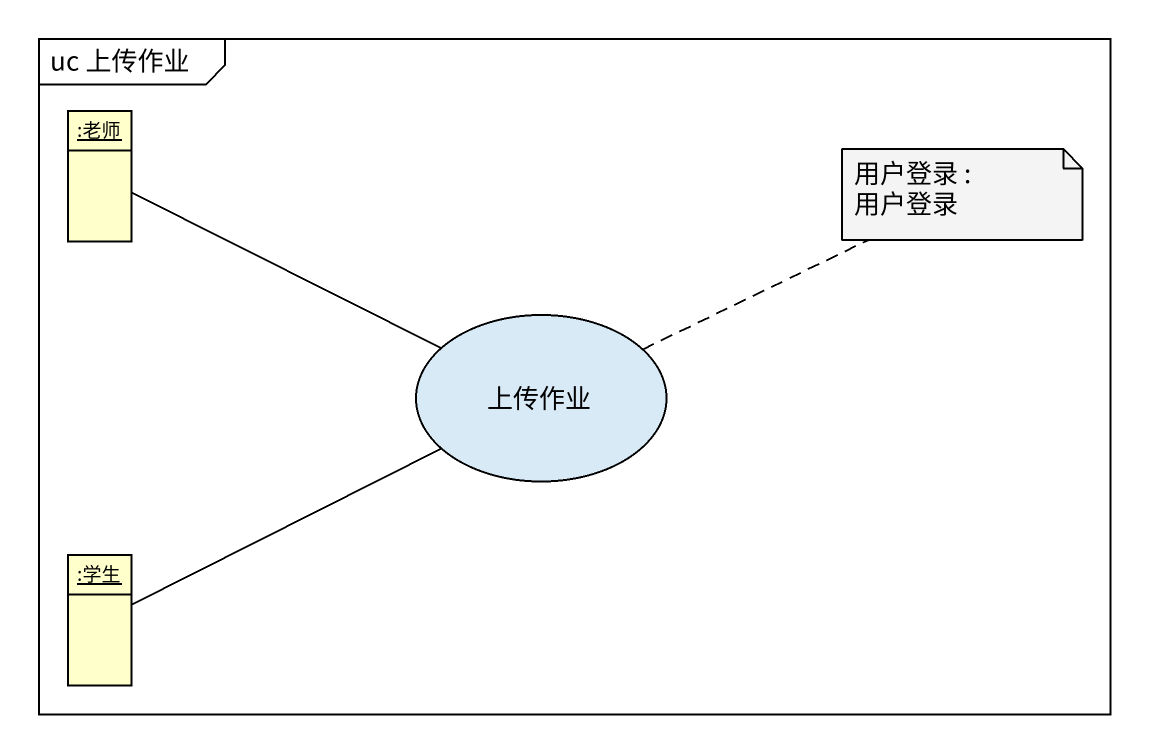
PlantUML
@startuml
mainframe uc 上传作业
allowmixing
hide circle
hide empty members
object ":老师" as 老师
usecase 上传作业
object ":学生" as 学生
老师 -right- 上传作业
学生 -right- 上传作业
note right of 上传作业 : 用户登录 : 用户登录
@enduml
